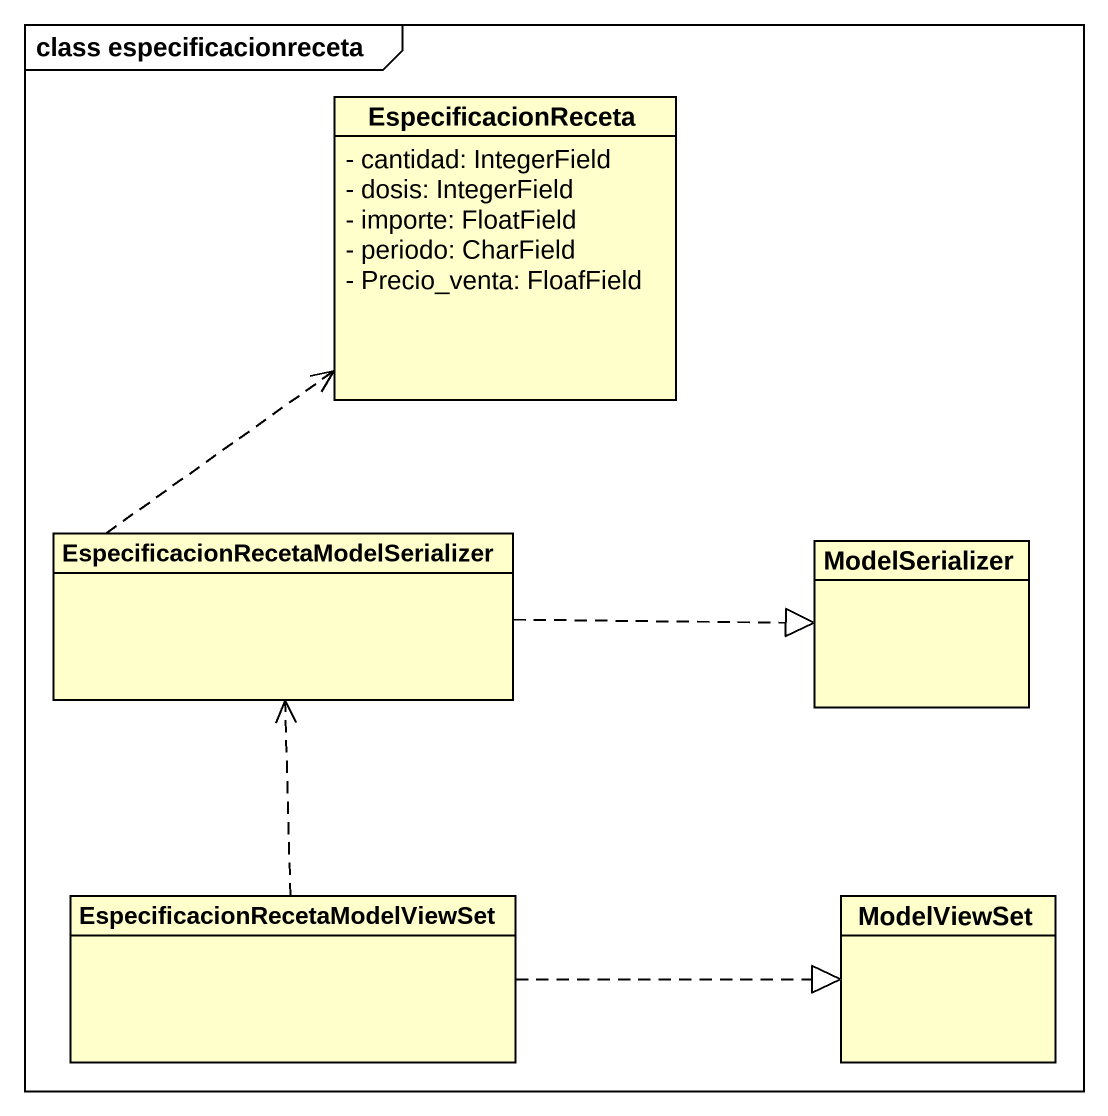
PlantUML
@startuml
mainframe class especificacionreceta
hide circle
hide empty members
skinparam classAttributeIconSize 0
class EspecificacionReceta {
  - cantidad: IntegerField
  - dosis: IntegerField
  - importe: FloatField
  - periodo: CharField
  - Precio_venta: FloafField
}
class "EspecificacionRecetaModelSerializer" as EspecificacionRecetaModelSer
class ModelSerializer
class "EspecificacionRecetaModelViewSet" as EspecificacionRecetaModelVie
class ModelViewSet
EspecificacionRecetaModelSer .up.> EspecificacionReceta
EspecificacionRecetaModelSer .right.|> ModelSerializer
EspecificacionRecetaModelVie .up.> EspecificacionRecetaModelSer
EspecificacionRecetaModelVie .right.|> ModelViewSet
@enduml
